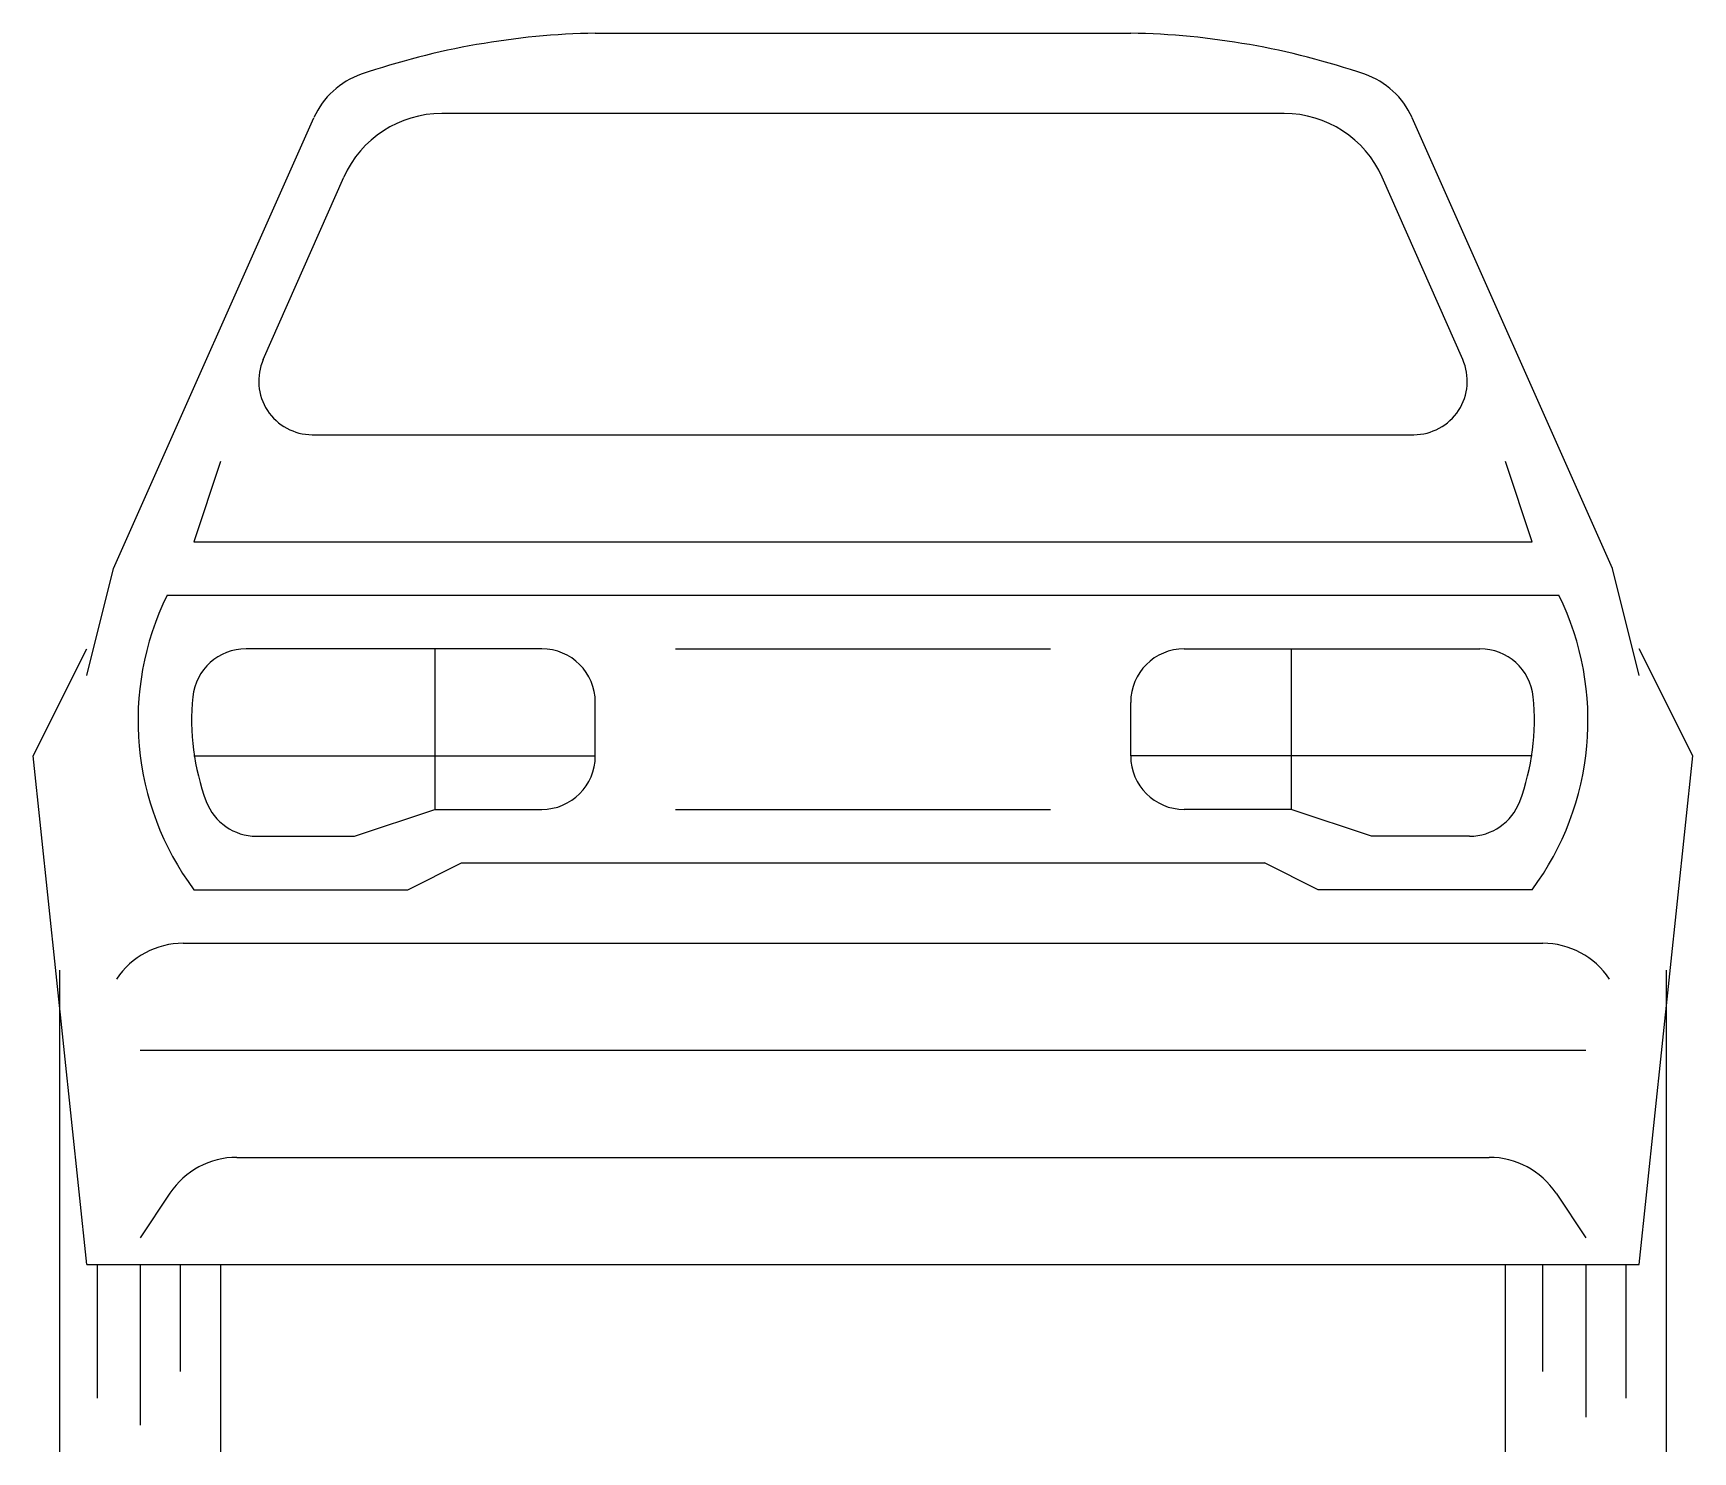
# Model space of a CAD drawing. Extents: x 0 to 1.57, y 0 to 1.35.
import ezdxf

# ---------------------------------------------------------------- set-up
doc = ezdxf.new("R2010")
doc.units = 0
doc.layers.get('0').update_dxf_attribs({"linetype": 'CONTINUOUS'})
doc.layers.add('CAR_DTL', color=7, linetype='CONTINUOUS')

msp = doc.modelspace()

# ---------------------------------------------------------------- linework, layer by layer
at = {"color": 0, "linetype": 'BYBLOCK'}
for p, q in [((0.5334, 1.3462), (1.0414, 1.3462)), ((0.0762, 0.8382), (0.2663, 1.266)), ((1.1871, 1.27), (0.3877, 1.27)), ((1.4986, 0.8382), (1.3085, 1.266)), ((0.2183, 1.0365), (0.2947, 1.2095)), ((1.3565, 1.0365), (1.2801, 1.2095)), ((0.2648, 0.9652), (1.31, 0.9652)), ((0.0508, 0.7366), (0.0762, 0.8382)), ((1.524, 0.7366), (1.4986, 0.8382)), ((0.127, 0.8128), (1.4478, 0.8128)), ((0, 0.6604), (0.0508, 0.762)), ((0.4826, 0.762), (0.202, 0.762)), ((1.0922, 0.762), (1.3728, 0.762)), ((1.5748, 0.6604), (1.524, 0.762)), ((0.5334, 0.6604), (0.5334, 0.7112)), ((1.0414, 0.6604), (1.0414, 0.7112)), ((0.0508, 0.1778), (0, 0.6604)), ((1.524, 0.1778), (1.5748, 0.6604)), ((0.3048, 0.5842), (0.381, 0.6096)), ((0.381, 0.6096), (0.4826, 0.6096)), ((1.1938, 0.6096), (1.0922, 0.6096)), ((1.27, 0.5842), (1.1938, 0.6096)), ((0.2118, 0.5842), (0.3048, 0.5842)), ((1.363, 0.5842), (1.27, 0.5842)), ((0.3556, 0.5334), (0.4064, 0.5588)), ((0.4064, 0.5588), (1.1684, 0.5588)), ((1.2192, 0.5334), (1.1684, 0.5588)), ((0.1524, 0.5334), (0.3556, 0.5334)), ((1.4224, 0.5334), (1.2192, 0.5334)), ((0.1424, 0.4826), (1.4324, 0.4826)), ((0.0254, 0), (0.0254, 0.4572)), ((1.5494, 0.4572), (1.5494, 0)), ((0.1932, 0.2794), (1.3816, 0.2794)), ((0.0508, 0.1778), (1.524, 0.1778)), ((0.1778, 0.1778), (0.1778, 0)), ((1.397, 0), (1.397, 0.1778))]:
    msp.add_line(p, q, dxfattribs=at)
for centre, radius, start, end in [((0.5461, 0.6223), 0.724, 91.0051, 108.9262), ((1.0287, 0.6223), 0.724, 71.0738, 88.9949), ((0.336, 1.2351), 0.0762, 108.9262, 156.0375), ((1.2388, 1.2351), 0.0762, 23.9625, 71.0738), ((0.3877, 1.1684), 0.1016, 90, 156.1543), ((1.1871, 1.1684), 0.1016, 23.8457, 90), ((0.2648, 1.016), 0.0508, 156.1543, 270), ((1.31, 1.016), 0.0508, 270, 23.8457), ((0.3698, 0.694), 0.2703, 153.9307, 216.4582), ((1.205, 0.694), 0.2703, 323.5418, 26.0693), ((0.202, 0.7112), 0.0508, 90, 174.154), ((0.4826, 0.7112), 0.0508, 0, 90), ((1.0922, 0.7112), 0.0508, 90, 180), ((1.3728, 0.7112), 0.0508, 5.846, 90), ((0.3698, 0.694), 0.2195, 174.154, 200.4783), ((1.205, 0.694), 0.2195, 339.5217, 5.846), ((0.4826, 0.6604), 0.0508, 270, 0), ((1.0922, 0.6604), 0.0508, 180, 270), ((0.2118, 0.635), 0.0508, 200.4783, 270), ((1.363, 0.635), 0.0508, 270, 339.5217), ((0.1424, 0.4064), 0.0762, 90, 146.3099), ((1.4324, 0.4064), 0.0762, 33.6901, 90), ((0.1932, 0.2032), 0.0762, 90, 146.3099), ((1.3816, 0.2032), 0.0762, 33.6901, 90)]:
    msp.add_arc(centre, radius, start, end, dxfattribs=at)
at = {"layer": 'CAR_DTL'}
for p, q in [((0.1778, 0.9398), (0.1524, 0.8636)), ((1.4224, 0.8636), (1.397, 0.9398)), ((0.1524, 0.8636), (1.4224, 0.8636)), ((0.381, 0.762), (0.381, 0.6096)), ((0.6096, 0.762), (0.9652, 0.762)), ((1.1938, 0.762), (1.1938, 0.6096)), ((0.1524, 0.6604), (0.5334, 0.6604)), ((1.4224, 0.6604), (1.0414, 0.6604)), ((0.6096, 0.6096), (0.9652, 0.6096)), ((0.1016, 0.381), (1.4732, 0.381)), ((0.1298, 0.2455), (0.1016, 0.2032)), ((1.445, 0.2455), (1.4732, 0.2032)), ((0.0607, 0.1778), (0.0607, 0.0508)), ((0.1016, 0.1778), (0.1016, 0.0252)), ((0.1395, 0.1778), (0.1395, 0.0762)), ((1.4323, 0.1778), (1.4323, 0.0762)), ((1.4732, 0.1778), (1.4732, 0.0328)), ((1.5111, 0.1778), (1.5111, 0.0508))]:
    msp.add_line(p, q, dxfattribs=at)

doc.saveas('drawing.dxf')
